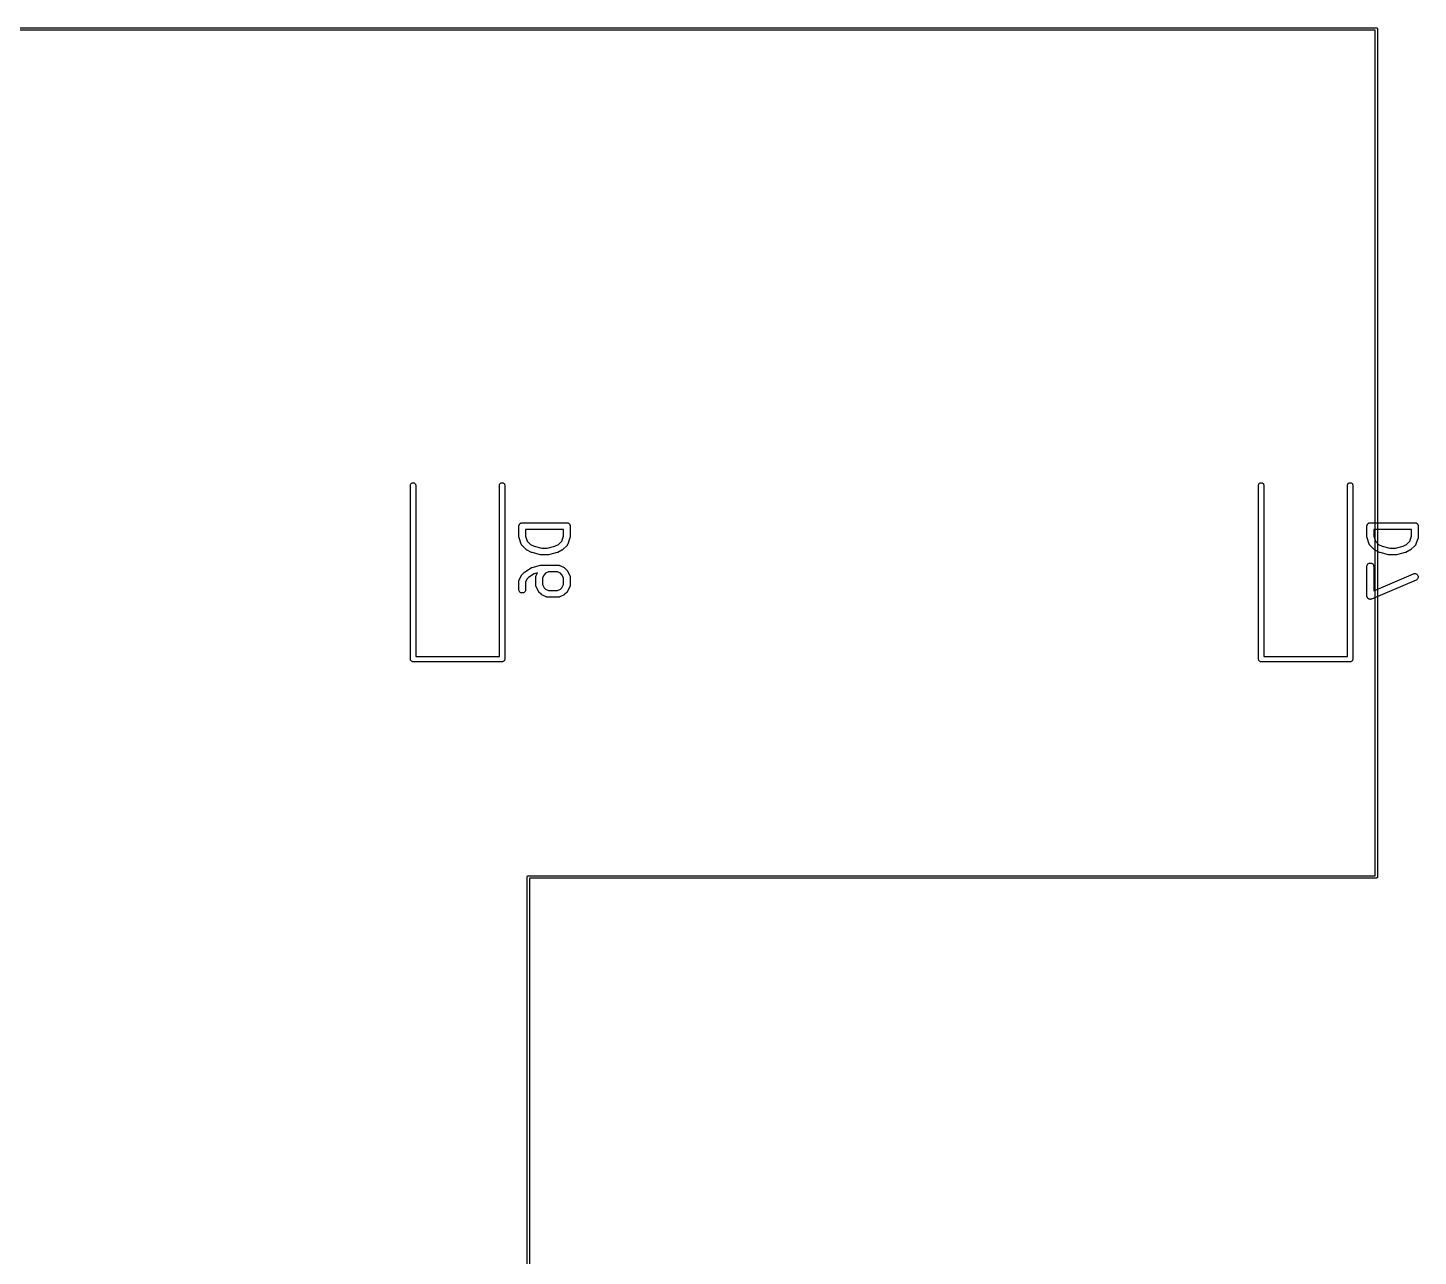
# Model space of a CAD drawing. Extents: x 74 to 208, y -150 to -40.
# Drawn here: x 176.88 to 208.11, y -67.26 to -39.66 of the extents above; entities that cross this region are included whole.
import ezdxf

# ---------------------------------------------------------------- set-up
doc = ezdxf.new("R2010")
doc.units = 0
doc.layers.add('BLACK', color=7, linetype='CONTINUOUS')

msp = doc.modelspace()

# ---------------------------------------------------------------- linework, layer by layer
at = {"layer": 'BLACK', "linetype": 'CONTINUOUS'}
for p, q in [((73.82, -39.6625), (207.168, -39.6625)), ((207.168, -39.6625), (207.169, -39.6624)), ((207.169, -39.6624), (207.17, -39.6625)), ((207.17, -39.6625), (207.17, -39.6625)), ((207.17, -39.6625), (207.174, -39.6629)), ((207.174, -39.6629), (207.178, -39.6643)), ((207.178, -39.6643), (207.183, -39.6666)), ((207.144, -39.7125), (73.8437, -39.7125)), ((207.144, -58.7125), (207.144, -39.7125)), ((207.183, -39.6666), (207.187, -39.6697)), ((207.187, -39.6697), (207.19, -39.6735)), ((207.19, -39.6735), (207.192, -39.6779)), ((207.192, -39.6779), (207.193, -39.6826)), ((207.193, -39.6826), (207.194, -39.6875)), ((207.194, -39.6875), (207.194, -39.6887)), ((207.194, -39.6887), (207.194, -58.7363)), ((185.471, -49.9408), (185.472, -49.932)), ((185.471, -53.8408), (185.471, -49.9408)), ((185.472, -49.932), (185.476, -49.9207)), ((185.476, -49.9207), (185.481, -49.9103)), ((185.481, -49.9103), (185.489, -49.9011)), ((185.489, -49.9011), (185.498, -49.8936)), ((185.498, -49.8936), (185.508, -49.888)), ((185.508, -49.888), (185.519, -49.8846)), ((185.519, -49.8846), (185.531, -49.8835)), ((185.531, -49.8835), (185.543, -49.8846)), ((185.543, -49.8846), (185.554, -49.888)), ((185.554, -49.888), (185.565, -49.8936)), ((185.565, -49.8936), (185.574, -49.9011)), ((185.574, -49.9011), (185.581, -49.9103)), ((185.581, -49.9103), (185.587, -49.9207)), ((185.587, -49.9207), (185.59, -49.932)), ((185.59, -49.932), (185.591, -49.9408)), ((185.591, -49.9408), (185.591, -53.7837)), ((187.471, -49.9408), (187.472, -49.932)), ((187.471, -53.7837), (187.471, -49.9408)), ((187.472, -49.932), (187.476, -49.9207)), ((187.476, -49.9207), (187.481, -49.9103)), ((187.481, -49.9103), (187.489, -49.9011)), ((187.489, -49.9011), (187.498, -49.8936)), ((187.498, -49.8936), (187.508, -49.888)), ((187.508, -49.888), (187.519, -49.8846)), ((187.519, -49.8846), (187.531, -49.8835)), ((187.531, -49.8835), (187.543, -49.8846)), ((187.543, -49.8846), (187.554, -49.888)), ((187.554, -49.888), (187.565, -49.8936)), ((187.565, -49.8936), (187.574, -49.9011)), ((187.574, -49.9011), (187.581, -49.9103)), ((187.581, -49.9103), (187.587, -49.9207)), ((187.587, -49.9207), (187.59, -49.932)), ((187.59, -49.932), (187.591, -49.9408)), ((187.591, -49.9408), (187.591, -53.8408)), ((204.521, -49.9408), (204.522, -49.932)), ((204.521, -53.8408), (204.521, -49.9408)), ((204.522, -49.932), (204.526, -49.9207)), ((204.526, -49.9207), (204.531, -49.9103)), ((204.531, -49.9103), (204.539, -49.9011)), ((204.539, -49.9011), (204.548, -49.8936)), ((204.548, -49.8936), (204.558, -49.888)), ((204.558, -49.888), (204.569, -49.8846)), ((204.569, -49.8846), (204.581, -49.8835)), ((204.581, -49.8835), (204.593, -49.8846)), ((204.593, -49.8846), (204.604, -49.888)), ((204.604, -49.888), (204.615, -49.8936)), ((204.615, -49.8936), (204.624, -49.9011)), ((204.624, -49.9011), (204.631, -49.9103)), ((204.631, -49.9103), (204.637, -49.9207)), ((204.637, -49.9207), (204.64, -49.932)), ((204.64, -49.932), (204.641, -49.9408)), ((204.641, -49.9408), (204.641, -53.7837)), ((206.521, -49.9408), (206.522, -49.932)), ((206.521, -53.7837), (206.521, -49.9408)), ((206.522, -49.932), (206.526, -49.9207)), ((206.526, -49.9207), (206.531, -49.9103)), ((206.531, -49.9103), (206.539, -49.9011)), ((206.539, -49.9011), (206.548, -49.8936)), ((206.548, -49.8936), (206.558, -49.888)), ((206.558, -49.888), (206.569, -49.8846)), ((206.569, -49.8846), (206.581, -49.8835)), ((206.581, -49.8835), (206.593, -49.8846)), ((206.593, -49.8846), (206.604, -49.888)), ((206.604, -49.888), (206.615, -49.8936)), ((206.615, -49.8936), (206.624, -49.9011)), ((206.624, -49.9011), (206.631, -49.9103)), ((206.631, -49.9103), (206.637, -49.9207)), ((206.637, -49.9207), (206.64, -49.932)), ((206.64, -49.932), (206.641, -49.9408)), ((206.641, -49.9408), (206.641, -53.8408)), ((187.909, -50.8476), (187.91, -50.8406)), ((187.909, -50.8546), (187.909, -50.8476)), ((187.909, -50.8551), (187.909, -50.8546)), ((187.909, -50.8557), (187.909, -50.8551)), ((187.909, -50.8551), (187.909, -50.8551)), ((187.909, -50.8551), (187.909, -50.8551)), ((187.909, -51.0938), (187.909, -50.8557)), ((187.91, -50.8401), (187.912, -50.8334)), ((187.91, -50.8403), (187.91, -50.8401)), ((187.91, -50.8406), (187.91, -50.8403)), ((187.912, -50.8334), (187.914, -50.8266)), ((187.914, -50.8266), (187.915, -50.8264)), ((187.915, -50.8261), (187.918, -50.8199)), ((187.915, -50.8264), (187.915, -50.8261)), ((187.918, -50.8199), (187.921, -50.8137)), ((187.921, -50.8137), (187.922, -50.8135)), ((187.922, -50.8133), (187.926, -50.8079)), ((187.922, -50.8135), (187.922, -50.8133)), ((187.926, -50.8079), (187.931, -50.8024)), ((187.931, -50.8021), (187.937, -50.7977)), ((187.931, -50.8023), (187.931, -50.8021)), ((187.931, -50.8024), (187.931, -50.8023)), ((187.937, -50.7977), (187.942, -50.7932)), ((187.942, -50.7931), (187.943, -50.7929)), ((187.942, -50.7932), (187.942, -50.7931)), ((187.943, -50.7929), (187.949, -50.7896)), ((187.949, -50.7896), (187.955, -50.7863)), ((187.955, -50.7862), (187.956, -50.7861)), ((187.955, -50.7863), (187.955, -50.7862)), ((187.956, -50.7861), (187.962, -50.7841)), ((187.962, -50.7841), (187.969, -50.7821)), ((187.969, -50.7821), (187.97, -50.782)), ((187.969, -50.7821), (187.969, -50.7821)), ((187.97, -50.782), (187.977, -50.7813)), ((187.977, -50.7813), (187.984, -50.7807)), ((187.984, -50.7807), (188.984, -50.7807)), ((188.984, -50.7807), (188.984, -50.7807)), ((188.984, -50.7807), (188.984, -50.7807)), ((188.984, -50.7807), (188.985, -50.7807)), ((188.984, -50.7807), (188.984, -50.7807)), ((188.985, -50.7807), (188.992, -50.7815)), ((188.992, -50.7815), (188.999, -50.7822)), ((188.999, -50.7822), (188.999, -50.7823)), ((188.999, -50.7823), (188.999, -50.7823)), ((188.999, -50.7823), (189.006, -50.7844)), ((189.006, -50.7844), (189.013, -50.7865)), ((189.013, -50.7865), (189.013, -50.7866)), ((189.013, -50.7866), (189.013, -50.7867)), ((189.013, -50.7867), (189.019, -50.7901)), ((189.019, -50.7901), (189.026, -50.7935)), ((189.026, -50.7935), (189.026, -50.7936)), ((189.026, -50.7936), (189.026, -50.7938)), ((189.026, -50.7938), (189.031, -50.7983)), ((189.031, -50.7983), (189.037, -50.8028)), ((189.037, -50.8028), (189.037, -50.803)), ((189.037, -50.803), (189.037, -50.8032)), ((189.037, -50.8032), (189.042, -50.8086)), ((189.042, -50.8086), (189.046, -50.8141)), ((189.046, -50.8141), (189.046, -50.8144)), ((189.046, -50.8144), (189.046, -50.8146)), ((189.046, -50.8146), (189.05, -50.8208)), ((189.05, -50.8208), (189.053, -50.8271)), ((189.053, -50.8271), (189.053, -50.8273)), ((189.053, -50.8273), (189.053, -50.8276)), ((189.053, -50.8276), (189.055, -50.8343)), ((189.055, -50.8343), (189.057, -50.8411)), ((189.057, -50.8411), (189.057, -50.8413)), ((189.057, -50.8413), (189.057, -50.8416)), ((189.057, -50.8416), (189.058, -50.8486)), ((189.058, -50.8486), (189.059, -50.8557)), ((189.059, -50.8557), (189.059, -51.0938)), ((206.959, -50.8476), (206.96, -50.8406)), ((206.959, -50.8546), (206.959, -50.8476)), ((206.959, -50.8551), (206.959, -50.8546)), ((206.959, -50.8557), (206.959, -50.8551)), ((206.959, -50.8551), (206.959, -50.8551)), ((206.959, -50.8551), (206.959, -50.8551)), ((206.959, -51.0938), (206.959, -50.8557)), ((206.96, -50.8401), (206.962, -50.8334)), ((206.96, -50.8403), (206.96, -50.8401)), ((206.96, -50.8406), (206.96, -50.8403)), ((206.962, -50.8334), (206.964, -50.8266)), ((206.964, -50.8266), (206.965, -50.8264)), ((206.965, -50.8261), (206.968, -50.8199)), ((206.965, -50.8264), (206.965, -50.8261)), ((206.968, -50.8199), (206.971, -50.8137)), ((206.971, -50.8137), (206.972, -50.8135)), ((206.972, -50.8133), (206.976, -50.8079)), ((206.972, -50.8135), (206.972, -50.8133)), ((206.976, -50.8079), (206.981, -50.8024)), ((206.981, -50.8021), (206.987, -50.7977)), ((206.981, -50.8023), (206.981, -50.8021)), ((206.981, -50.8024), (206.981, -50.8023)), ((206.987, -50.7977), (206.992, -50.7932)), ((206.992, -50.7931), (206.993, -50.7929)), ((206.992, -50.7932), (206.992, -50.7931)), ((206.993, -50.7929), (206.999, -50.7896)), ((206.999, -50.7896), (207.005, -50.7863)), ((207.005, -50.7862), (207.006, -50.7861)), ((207.005, -50.7863), (207.005, -50.7862)), ((207.006, -50.7861), (207.012, -50.7841)), ((207.012, -50.7841), (207.019, -50.7821)), ((207.019, -50.7821), (207.02, -50.782)), ((207.019, -50.7821), (207.019, -50.7821)), ((207.02, -50.782), (207.027, -50.7813)), ((207.027, -50.7813), (207.034, -50.7807)), ((207.034, -50.7807), (208.034, -50.7807)), ((208.034, -50.7807), (208.034, -50.7807)), ((208.034, -50.7807), (208.034, -50.7807)), ((208.034, -50.7807), (208.035, -50.7807)), ((208.034, -50.7807), (208.034, -50.7807)), ((208.035, -50.7807), (208.042, -50.7815)), ((208.042, -50.7815), (208.049, -50.7822)), ((208.049, -50.7822), (208.049, -50.7823)), ((208.049, -50.7823), (208.049, -50.7823)), ((208.049, -50.7823), (208.056, -50.7844)), ((208.056, -50.7844), (208.063, -50.7865)), ((208.063, -50.7865), (208.063, -50.7866)), ((208.063, -50.7866), (208.063, -50.7867)), ((208.063, -50.7867), (208.069, -50.7901)), ((208.069, -50.7901), (208.076, -50.7935)), ((208.076, -50.7935), (208.076, -50.7936)), ((208.076, -50.7936), (208.076, -50.7938)), ((208.076, -50.7938), (208.081, -50.7983)), ((208.081, -50.7983), (208.087, -50.8028)), ((208.087, -50.8028), (208.087, -50.803)), ((208.087, -50.803), (208.087, -50.8032)), ((208.087, -50.8032), (208.092, -50.8086)), ((208.092, -50.8086), (208.096, -50.8141)), ((208.096, -50.8141), (208.096, -50.8144)), ((208.096, -50.8144), (208.096, -50.8146)), ((208.096, -50.8146), (208.1, -50.8208)), ((208.1, -50.8208), (208.103, -50.8271)), ((208.103, -50.8271), (208.103, -50.8273)), ((208.103, -50.8273), (208.103, -50.8276)), ((208.103, -50.8276), (208.105, -50.8343)), ((208.105, -50.8343), (208.107, -50.8411)), ((208.107, -50.8411), (208.107, -50.8413)), ((208.107, -50.8413), (208.107, -50.8416)), ((208.107, -50.8416), (208.108, -50.8486)), ((208.108, -50.8486), (208.109, -50.8557)), ((208.109, -50.8557), (208.109, -51.0938)), ((187.909, -51.0979), (187.909, -51.0938)), ((187.909, -51.1022), (187.909, -51.0979)), ((187.91, -51.1052), (187.909, -51.1022)), ((187.91, -51.1083), (187.91, -51.1052)), ((187.911, -51.1123), (187.91, -51.1083)), ((187.912, -51.1165), (187.911, -51.1123)), ((187.912, -51.1175), (187.912, -51.1165)), ((187.96, -51.2603), (187.912, -51.1175)), ((188.059, -50.9307), (188.059, -51.0816)), ((188.909, -50.9307), (188.059, -50.9307)), ((188.059, -51.0816), (188.097, -51.1961)), ((188.097, -51.1961), (188.171, -51.2702)), ((188.796, -51.2702), (188.87, -51.1961)), ((188.87, -51.1961), (188.909, -51.0816)), ((188.909, -51.0816), (188.909, -50.9307)), ((189.055, -51.1175), (189.007, -51.2603)), ((189.056, -51.1134), (189.055, -51.1175)), ((189.057, -51.1093), (189.056, -51.1134)), ((189.058, -51.1032), (189.057, -51.1062)), ((189.057, -51.1062), (189.057, -51.1093)), ((189.059, -51.0948), (189.058, -51.099)), ((189.058, -51.099), (189.058, -51.1032)), ((189.059, -51.0938), (189.059, -51.0948)), ((206.959, -51.0979), (206.959, -51.0938)), ((206.959, -51.1022), (206.959, -51.0979)), ((206.96, -51.1052), (206.959, -51.1022)), ((206.96, -51.1083), (206.96, -51.1052)), ((206.961, -51.1123), (206.96, -51.1083)), ((206.962, -51.1165), (206.961, -51.1123)), ((206.962, -51.1175), (206.962, -51.1165)), ((207.01, -51.2603), (206.962, -51.1175)), ((207.109, -50.9307), (207.109, -51.0816)), ((207.959, -50.9307), (207.109, -50.9307)), ((207.109, -51.0816), (207.147, -51.1961)), ((207.147, -51.1961), (207.221, -51.2702)), ((207.846, -51.2702), (207.92, -51.1961)), ((207.92, -51.1961), (207.959, -51.0816)), ((207.959, -51.0816), (207.959, -50.9307)), ((208.105, -51.1175), (208.057, -51.2603)), ((208.106, -51.1134), (208.105, -51.1175)), ((208.107, -51.1093), (208.106, -51.1134)), ((208.108, -51.1032), (208.107, -51.1062)), ((208.107, -51.1062), (208.107, -51.1093)), ((208.109, -51.0948), (208.108, -51.099)), ((208.108, -51.099), (208.108, -51.1032)), ((208.109, -51.0938), (208.109, -51.0948)), ((187.961, -51.2623), (187.96, -51.2603)), ((187.962, -51.2645), (187.961, -51.2623)), ((187.964, -51.269), (187.962, -51.2645)), ((187.966, -51.2737), (187.964, -51.269)), ((187.967, -51.2755), (187.966, -51.2737)), ((187.968, -51.2775), (187.967, -51.2755)), ((187.972, -51.2815), (187.968, -51.2775)), ((187.975, -51.2856), (187.972, -51.2815)), ((187.976, -51.2872), (187.975, -51.2856)), ((187.977, -51.2889), (187.976, -51.2872)), ((187.978, -51.2896), (187.977, -51.2889)), ((188.073, -51.3849), (187.978, -51.2896)), ((188.077, -51.3876), (188.073, -51.3849)), ((188.08, -51.3905), (188.077, -51.3876)), ((188.082, -51.3922), (188.08, -51.3905)), ((188.085, -51.3942), (188.082, -51.3922)), ((188.088, -51.3962), (188.085, -51.3942)), ((188.092, -51.3985), (188.088, -51.3962)), ((188.093, -51.3989), (188.092, -51.3985)), ((188.188, -51.4465), (188.093, -51.3989)), ((188.171, -51.2702), (188.248, -51.3087)), ((188.189, -51.4467), (188.188, -51.4465)), ((188.189, -51.4469), (188.189, -51.4467)), ((188.195, -51.4493), (188.189, -51.4469)), ((188.202, -51.4518), (188.195, -51.4493)), ((188.203, -51.452), (188.202, -51.4518)), ((188.202, -51.4518), (188.202, -51.4518)), ((188.204, -51.4522), (188.203, -51.452)), ((188.394, -51.4998), (188.204, -51.4522)), ((188.248, -51.3087), (188.421, -51.3521)), ((188.395, -51.5), (188.394, -51.4998)), ((188.397, -51.5004), (188.395, -51.5)), ((188.403, -51.5011), (188.397, -51.5004)), ((188.408, -51.502), (188.403, -51.5011)), ((188.41, -51.5019), (188.408, -51.502)), ((188.411, -51.5021), (188.41, -51.5019)), ((188.412, -51.5021), (188.411, -51.5021)), ((188.555, -51.5021), (188.412, -51.5021)), ((188.421, -51.3521), (188.546, -51.3521)), ((188.546, -51.3521), (188.719, -51.3087)), ((188.556, -51.502), (188.555, -51.5021)), ((188.558, -51.502), (188.556, -51.502)), ((188.564, -51.5012), (188.558, -51.502)), ((188.57, -51.5007), (188.564, -51.5012)), ((188.571, -51.5003), (188.57, -51.5007)), ((188.572, -51.5001), (188.571, -51.5003)), ((188.573, -51.4998), (188.572, -51.5001)), ((188.764, -51.4522), (188.573, -51.4998)), ((188.719, -51.3087), (188.796, -51.2702)), ((188.771, -51.4497), (188.764, -51.4521)), ((188.764, -51.4521), (188.764, -51.4521)), ((188.764, -51.4521), (188.764, -51.4522)), ((188.778, -51.4473), (188.771, -51.4497)), ((188.779, -51.4465), (188.778, -51.447)), ((188.778, -51.447), (188.778, -51.4471)), ((188.778, -51.4471), (188.778, -51.4473)), ((188.874, -51.3989), (188.779, -51.4465)), ((188.878, -51.3967), (188.874, -51.3989)), ((188.882, -51.3947), (188.878, -51.3967)), ((188.884, -51.3928), (188.882, -51.3947)), ((188.887, -51.3911), (188.884, -51.3928)), ((188.89, -51.3882), (188.887, -51.3911)), ((188.893, -51.3856), (188.89, -51.3882)), ((188.894, -51.3849), (188.893, -51.3856)), ((188.989, -51.2896), (188.894, -51.3849)), ((188.99, -51.2879), (188.989, -51.2896)), ((188.992, -51.2864), (188.99, -51.2879)), ((188.995, -51.2823), (188.992, -51.2864)), ((188.998, -51.2783), (188.995, -51.2823)), ((188.999, -51.2764), (188.998, -51.2783)), ((189.001, -51.2746), (188.999, -51.2764)), ((189.003, -51.2699), (189.001, -51.2746)), ((189.005, -51.2654), (189.003, -51.2699)), ((189.006, -51.2633), (189.005, -51.2654)), ((189.007, -51.2613), (189.006, -51.2633)), ((189.007, -51.2603), (189.007, -51.2613)), ((207.011, -51.2623), (207.01, -51.2603)), ((207.012, -51.2645), (207.011, -51.2623)), ((207.014, -51.269), (207.012, -51.2645)), ((207.016, -51.2737), (207.014, -51.269)), ((207.017, -51.2755), (207.016, -51.2737)), ((207.018, -51.2775), (207.017, -51.2755)), ((207.022, -51.2815), (207.018, -51.2775)), ((207.025, -51.2856), (207.022, -51.2815)), ((207.026, -51.2872), (207.025, -51.2856)), ((207.027, -51.2889), (207.026, -51.2872)), ((207.028, -51.2896), (207.027, -51.2889)), ((207.123, -51.3849), (207.028, -51.2896)), ((207.127, -51.3876), (207.123, -51.3849)), ((207.13, -51.3905), (207.127, -51.3876)), ((207.132, -51.3922), (207.13, -51.3905)), ((207.135, -51.3942), (207.132, -51.3922)), ((207.138, -51.3962), (207.135, -51.3942)), ((207.142, -51.3985), (207.138, -51.3962)), ((207.143, -51.3989), (207.142, -51.3985)), ((207.238, -51.4465), (207.143, -51.3989)), ((207.221, -51.2702), (207.298, -51.3087)), ((207.239, -51.4467), (207.238, -51.4465)), ((207.239, -51.4469), (207.239, -51.4467)), ((207.245, -51.4493), (207.239, -51.4469)), ((207.252, -51.4518), (207.245, -51.4493)), ((207.253, -51.452), (207.252, -51.4518)), ((207.252, -51.4518), (207.252, -51.4518)), ((207.254, -51.4522), (207.253, -51.452)), ((207.444, -51.4998), (207.254, -51.4522)), ((207.298, -51.3087), (207.471, -51.3521)), ((207.445, -51.5), (207.444, -51.4998)), ((207.447, -51.5004), (207.445, -51.5)), ((207.453, -51.5011), (207.447, -51.5004)), ((207.458, -51.502), (207.453, -51.5011)), ((207.46, -51.5019), (207.458, -51.502)), ((207.461, -51.5021), (207.46, -51.5019)), ((207.462, -51.5021), (207.461, -51.5021)), ((207.605, -51.5021), (207.462, -51.5021)), ((207.471, -51.3521), (207.596, -51.3521)), ((207.596, -51.3521), (207.769, -51.3087)), ((207.606, -51.502), (207.605, -51.5021)), ((207.608, -51.502), (207.606, -51.502)), ((207.614, -51.5012), (207.608, -51.502)), ((207.62, -51.5007), (207.614, -51.5012)), ((207.621, -51.5003), (207.62, -51.5007)), ((207.622, -51.5001), (207.621, -51.5003)), ((207.623, -51.4998), (207.622, -51.5001)), ((207.814, -51.4522), (207.623, -51.4998)), ((207.769, -51.3087), (207.846, -51.2702)), ((207.821, -51.4497), (207.814, -51.4521)), ((207.814, -51.4521), (207.814, -51.4521)), ((207.814, -51.4521), (207.814, -51.4522)), ((207.828, -51.4473), (207.821, -51.4497)), ((207.829, -51.4465), (207.828, -51.447)), ((207.828, -51.447), (207.828, -51.4471)), ((207.828, -51.4471), (207.828, -51.4473)), ((207.924, -51.3989), (207.829, -51.4465)), ((207.928, -51.3967), (207.924, -51.3989)), ((207.932, -51.3947), (207.928, -51.3967)), ((207.934, -51.3928), (207.932, -51.3947)), ((207.937, -51.3911), (207.934, -51.3928)), ((207.94, -51.3882), (207.937, -51.3911)), ((207.943, -51.3856), (207.94, -51.3882)), ((207.944, -51.3849), (207.943, -51.3856)), ((208.039, -51.2896), (207.944, -51.3849)), ((208.04, -51.2879), (208.039, -51.2896)), ((208.042, -51.2864), (208.04, -51.2879)), ((208.045, -51.2823), (208.042, -51.2864)), ((208.048, -51.2783), (208.045, -51.2823)), ((208.049, -51.2764), (208.048, -51.2783)), ((208.051, -51.2746), (208.049, -51.2764)), ((208.053, -51.2699), (208.051, -51.2746)), ((208.055, -51.2654), (208.053, -51.2699)), ((208.056, -51.2633), (208.055, -51.2654)), ((208.057, -51.2613), (208.056, -51.2633)), ((208.057, -51.2603), (208.057, -51.2613)), ((188.037, -51.8885), (188.18, -51.7933)), ((188.18, -51.7933), (188.181, -51.7927)), ((188.181, -51.7927), (188.185, -51.7904)), ((188.185, -51.7904), (188.19, -51.7878)), ((188.19, -51.7878), (188.192, -51.787)), ((188.192, -51.787), (188.194, -51.786)), ((188.194, -51.786), (188.199, -51.7846)), ((188.199, -51.7846), (188.204, -51.7829)), ((188.204, -51.7829), (188.394, -51.7353)), ((188.394, -51.7353), (188.395, -51.735)), ((188.395, -51.735), (188.396, -51.7348)), ((188.396, -51.7348), (188.398, -51.7345)), ((188.398, -51.7345), (188.404, -51.7339)), ((188.404, -51.7339), (188.41, -51.7331)), ((188.41, -51.7331), (188.411, -51.7332)), ((188.411, -51.7332), (188.412, -51.733)), ((188.412, -51.733), (188.793, -51.733)), ((188.793, -51.733), (188.794, -51.733)), ((188.794, -51.733), (188.796, -51.7333)), ((188.796, -51.7333), (188.799, -51.7332)), ((188.799, -51.7332), (188.804, -51.7341)), ((188.804, -51.7341), (188.809, -51.7347)), ((188.809, -51.7347), (188.811, -51.7353)), ((188.811, -51.7353), (188.813, -51.7357)), ((188.813, -51.7357), (188.818, -51.7376)), ((188.818, -51.7376), (188.823, -51.7391)), ((188.823, -51.7391), (188.825, -51.7402)), ((188.825, -51.7402), (188.827, -51.741)), ((188.827, -51.741), (188.922, -51.7886)), ((188.922, -51.7886), (188.923, -51.789)), ((188.923, -51.789), (188.926, -51.7913)), ((188.926, -51.7913), (188.93, -51.7933)), ((188.93, -51.7933), (188.933, -51.7953)), ((188.933, -51.7953), (188.935, -51.797)), ((188.935, -51.797), (188.938, -51.7999)), ((188.938, -51.7999), (188.941, -51.8026)), ((188.941, -51.8026), (188.989, -51.8502)), ((206.959, -51.7594), (206.96, -51.7448)), ((206.959, -51.7604), (206.959, -51.7594)), ((206.959, -52.4271), (206.959, -51.7604)), ((206.96, -51.7448), (206.965, -51.7309)), ((206.965, -51.7309), (206.972, -51.718)), ((206.972, -51.718), (206.981, -51.7068)), ((206.981, -51.7068), (206.993, -51.6977)), ((206.993, -51.6977), (207.006, -51.6909)), ((207.006, -51.6909), (207.02, -51.6867)), ((207.02, -51.6867), (207.034, -51.6854)), ((207.034, -51.6854), (207.049, -51.6869)), ((207.049, -51.6869), (207.063, -51.6913)), ((207.063, -51.6913), (207.076, -51.6982)), ((207.076, -51.6982), (207.087, -51.7076)), ((207.087, -51.7076), (207.096, -51.7189)), ((207.096, -51.7189), (207.103, -51.7318)), ((207.103, -51.7318), (207.107, -51.7458)), ((207.107, -51.7458), (207.109, -51.7604)), ((207.109, -51.7604), (207.109, -52.3133)), ((187.909, -52.0883), (187.91, -52.0832)), ((187.909, -52.0905), (187.909, -52.0883)), ((187.909, -52.0927), (187.909, -52.0905)), ((187.909, -52.0938), (187.909, -52.0927)), ((187.909, -52.2842), (187.909, -52.0938)), ((187.91, -52.0782), (187.911, -52.0761)), ((187.91, -52.0832), (187.91, -52.0782)), ((187.911, -52.0739), (187.913, -52.0691)), ((187.911, -52.0761), (187.911, -52.0739)), ((187.913, -52.0691), (187.915, -52.0642)), ((187.915, -52.0642), (187.916, -52.0623)), ((187.916, -52.0623), (187.917, -52.0602)), ((187.917, -52.0602), (187.964, -51.965)), ((187.964, -51.965), (187.965, -51.964)), ((187.965, -51.964), (187.967, -51.9605)), ((187.967, -51.9605), (187.969, -51.9568)), ((187.969, -51.9568), (187.971, -51.9544)), ((187.971, -51.9544), (187.973, -51.9518)), ((187.973, -51.9518), (187.976, -51.9487)), ((187.976, -51.9487), (187.978, -51.9455)), ((187.978, -51.9455), (188.026, -51.8979)), ((188.026, -51.8977), (188.027, -51.8971)), ((188.026, -51.8978), (188.026, -51.8977)), ((188.026, -51.8979), (188.026, -51.8978)), ((188.026, -51.8978), (188.026, -51.8978)), ((188.027, -51.8971), (188.032, -51.8929)), ((188.032, -51.8929), (188.037, -51.8885)), ((188.093, -52.0429), (188.059, -52.1115)), ((188.059, -52.1115), (188.059, -52.2842)), ((188.127, -52.0092), (188.093, -52.0429)), ((188.253, -51.9253), (188.127, -52.0092)), ((188.327, -51.9067), (188.253, -51.9253)), ((188.29, -51.9931), (188.291, -51.988)), ((188.29, -51.9953), (188.29, -51.9931)), ((188.29, -51.9975), (188.29, -51.9953)), ((188.29, -51.9985), (188.29, -51.9975)), ((188.29, -52.189), (188.29, -51.9985)), ((188.291, -51.9829), (188.292, -51.9808)), ((188.291, -51.988), (188.291, -51.9829)), ((188.292, -51.9786), (188.294, -51.9738)), ((188.292, -51.9808), (188.292, -51.9786)), ((188.294, -51.9738), (188.296, -51.969)), ((188.296, -51.969), (188.297, -51.967)), ((188.297, -51.967), (188.298, -51.965)), ((188.298, -51.965), (188.327, -51.9067)), ((188.474, -51.9477), (188.44, -52.0162)), ((188.44, -52.0162), (188.44, -52.1713)), ((188.504, -51.9173), (188.474, -51.9477)), ((188.573, -51.883), (188.504, -51.9173)), ((188.775, -51.883), (188.573, -51.883)), ((188.844, -51.9173), (188.775, -51.883)), ((188.874, -51.9477), (188.844, -51.9173)), ((188.909, -52.0162), (188.874, -51.9477)), ((188.909, -52.1713), (188.909, -52.0162)), ((188.989, -51.8502), (188.99, -51.851)), ((188.99, -51.851), (188.992, -51.8543)), ((188.992, -51.8543), (188.995, -51.8573)), ((188.995, -51.8573), (188.997, -51.86)), ((188.997, -51.86), (188.999, -51.8624)), ((188.999, -51.8624), (189.001, -51.8662)), ((189.001, -51.8662), (189.003, -51.8697)), ((189.003, -51.8697), (189.051, -51.965)), ((189.051, -51.965), (189.051, -51.9659)), ((189.051, -51.9659), (189.052, -51.968)), ((189.052, -51.968), (189.053, -51.9699)), ((189.053, -51.9699), (189.054, -51.9748)), ((189.054, -51.9748), (189.056, -51.9796)), ((189.056, -51.9796), (189.057, -51.9818)), ((189.057, -51.9818), (189.057, -51.9839)), ((189.057, -51.9839), (189.058, -51.989)), ((189.058, -51.989), (189.059, -51.9941)), ((189.059, -51.9941), (189.058, -51.9963)), ((189.058, -51.9963), (189.059, -51.9985)), ((189.059, -51.9985), (189.059, -52.189)), ((208.063, -52.0674), (207.063, -52.496)), ((207.109, -52.3133), (208.004, -51.9296)), ((208.004, -51.9296), (208.005, -51.9292)), ((208.005, -51.9292), (208.019, -51.9249)), ((208.019, -51.9249), (208.034, -51.9235)), ((208.034, -51.9235), (208.048, -51.9249)), ((208.048, -51.9249), (208.062, -51.9292)), ((208.062, -51.9292), (208.075, -51.936)), ((208.076, -52.0604), (208.063, -52.0674)), ((208.075, -51.936), (208.086, -51.9453)), ((208.087, -52.051), (208.076, -52.0604)), ((208.086, -51.9453), (208.096, -51.9566)), ((208.096, -52.0396), (208.087, -52.051)), ((208.096, -51.9566), (208.103, -51.9694)), ((208.103, -52.0266), (208.096, -52.0396)), ((208.103, -51.9694), (208.107, -51.9834)), ((208.107, -52.0126), (208.103, -52.0266)), ((208.107, -51.9834), (208.109, -51.998)), ((208.109, -51.998), (208.107, -52.0126)), ((187.91, -52.2988), (187.909, -52.2842)), ((187.914, -52.3128), (187.91, -52.2988)), ((187.921, -52.3257), (187.914, -52.3128)), ((187.93, -52.3371), (187.921, -52.3257)), ((187.942, -52.3464), (187.93, -52.3371)), ((187.955, -52.3534), (187.942, -52.3464)), ((187.969, -52.3577), (187.955, -52.3534)), ((187.983, -52.3592), (187.969, -52.3577)), ((187.998, -52.3579), (187.983, -52.3592)), ((188.012, -52.3538), (187.998, -52.3579)), ((188.025, -52.347), (188.012, -52.3538)), ((188.036, -52.3378), (188.025, -52.347)), ((188.046, -52.3266), (188.036, -52.3378)), ((188.053, -52.3138), (188.046, -52.3266)), ((188.057, -52.2998), (188.053, -52.3138)), ((188.059, -52.2853), (188.057, -52.2998)), ((188.059, -52.2842), (188.059, -52.2853)), ((188.29, -52.1912), (188.29, -52.189)), ((188.29, -52.1934), (188.29, -52.1912)), ((188.291, -52.1984), (188.29, -52.1934)), ((188.291, -52.2036), (188.291, -52.1984)), ((188.292, -52.2057), (188.291, -52.2036)), ((188.292, -52.2078), (188.292, -52.2057)), ((188.294, -52.2127), (188.292, -52.2078)), ((188.295, -52.2176), (188.294, -52.2127)), ((188.296, -52.2195), (188.295, -52.2176)), ((188.297, -52.2216), (188.296, -52.2195)), ((188.298, -52.2225), (188.297, -52.2216)), ((188.345, -52.3178), (188.298, -52.2225)), ((188.347, -52.3213), (188.345, -52.3178)), ((188.349, -52.3251), (188.347, -52.3213)), ((188.351, -52.3275), (188.349, -52.3251)), ((188.353, -52.3302), (188.351, -52.3275)), ((188.356, -52.3332), (188.353, -52.3302)), ((188.358, -52.3365), (188.356, -52.3332)), ((188.359, -52.3373), (188.358, -52.3365)), ((188.407, -52.3849), (188.359, -52.3373)), ((188.41, -52.3876), (188.407, -52.3849)), ((188.413, -52.3905), (188.41, -52.3876)), ((188.416, -52.3922), (188.413, -52.3905)), ((188.418, -52.3942), (188.416, -52.3922)), ((188.422, -52.3962), (188.418, -52.3942)), ((188.425, -52.3985), (188.422, -52.3962)), ((188.426, -52.3989), (188.425, -52.3985)), ((188.522, -52.4465), (188.426, -52.3989)), ((188.44, -52.1713), (188.474, -52.2398)), ((188.474, -52.2398), (188.504, -52.2702)), ((188.504, -52.2702), (188.573, -52.3045)), ((188.524, -52.4473), (188.522, -52.4465)), ((188.526, -52.4484), (188.524, -52.4473)), ((188.53, -52.4499), (188.526, -52.4484)), ((188.535, -52.4518), (188.53, -52.4499)), ((188.537, -52.4522), (188.535, -52.4518)), ((188.539, -52.4528), (188.537, -52.4522)), ((188.545, -52.4534), (188.539, -52.4528)), ((188.55, -52.4543), (188.545, -52.4534)), ((188.552, -52.4542), (188.55, -52.4543)), ((188.554, -52.4545), (188.552, -52.4542)), ((188.555, -52.4545), (188.554, -52.4545)), ((188.793, -52.4545), (188.555, -52.4545)), ((188.573, -52.3045), (188.775, -52.3045)), ((188.775, -52.3045), (188.844, -52.2702)), ((188.795, -52.4542), (188.793, -52.4545)), ((188.798, -52.4543), (188.795, -52.4542)), ((188.803, -52.4535), (188.798, -52.4543)), ((188.808, -52.453), (188.803, -52.4535)), ((188.81, -52.4524), (188.808, -52.453)), ((188.812, -52.4521), (188.81, -52.4524)), ((188.817, -52.4503), (188.812, -52.4521)), ((188.822, -52.4488), (188.817, -52.4503)), ((188.824, -52.4478), (188.822, -52.4488)), ((188.826, -52.447), (188.824, -52.4478)), ((188.827, -52.4465), (188.826, -52.447)), ((188.922, -52.3989), (188.827, -52.4465)), ((188.844, -52.2702), (188.874, -52.2398)), ((188.874, -52.2398), (188.909, -52.1713)), ((188.926, -52.3967), (188.922, -52.3989)), ((188.929, -52.3947), (188.926, -52.3967)), ((188.932, -52.3928), (188.929, -52.3947)), ((188.934, -52.3911), (188.932, -52.3928)), ((188.937, -52.3882), (188.934, -52.3911)), ((188.941, -52.3856), (188.937, -52.3882)), ((188.989, -52.3373), (188.941, -52.3849)), ((188.941, -52.3849), (188.941, -52.3856)), ((188.992, -52.334), (188.989, -52.3373)), ((188.995, -52.331), (188.992, -52.334)), ((188.996, -52.3284), (188.995, -52.331)), ((188.998, -52.3259), (188.996, -52.3284)), ((189, -52.3222), (188.998, -52.3259)), ((189.003, -52.3187), (189, -52.3222)), ((189.051, -52.2225), (189.003, -52.3178)), ((189.003, -52.3178), (189.003, -52.3187)), ((189.052, -52.2205), (189.051, -52.2225)), ((189.053, -52.2185), (189.052, -52.2205)), ((189.054, -52.2137), (189.053, -52.2185)), ((189.056, -52.2089), (189.054, -52.2137)), ((189.057, -52.2046), (189.056, -52.2067)), ((189.056, -52.2067), (189.056, -52.2089)), ((189.058, -52.1995), (189.057, -52.2046)), ((189.059, -52.19), (189.058, -52.1922)), ((189.058, -52.1922), (189.058, -52.1944)), ((189.058, -52.1944), (189.058, -52.1995)), ((189.059, -52.189), (189.059, -52.19)), ((206.959, -52.4273), (206.959, -52.4271)), ((206.959, -52.4276), (206.959, -52.4273)), ((206.959, -52.4346), (206.959, -52.4276)), ((206.96, -52.4417), (206.959, -52.4346)), ((206.96, -52.4419), (206.96, -52.4417)), ((206.96, -52.4422), (206.96, -52.4419)), ((206.962, -52.4488), (206.96, -52.4422)), ((206.964, -52.4557), (206.962, -52.4488)), ((206.964, -52.4559), (206.964, -52.4557)), ((206.964, -52.4561), (206.964, -52.4559)), ((206.968, -52.4624), (206.964, -52.4561)), ((206.971, -52.4686), (206.968, -52.4624)), ((206.971, -52.4688), (206.971, -52.4686)), ((206.971, -52.469), (206.971, -52.4688)), ((206.976, -52.4745), (206.971, -52.469)), ((206.98, -52.4799), (206.976, -52.4745)), ((206.981, -52.4801), (206.98, -52.4799)), ((206.981, -52.4803), (206.981, -52.4801)), ((206.986, -52.4847), (206.981, -52.4803)), ((206.992, -52.4893), (206.986, -52.4847)), ((206.992, -52.4894), (206.992, -52.4893)), ((206.992, -52.4896), (206.992, -52.4894)), ((206.998, -52.4928), (206.992, -52.4896)), ((207.005, -52.4962), (206.998, -52.4928)), ((207.005, -52.4963), (207.005, -52.4962)), ((207.005, -52.4964), (207.005, -52.4963)), ((207.012, -52.4985), (207.005, -52.4964)), ((207.019, -52.5006), (207.012, -52.4985)), ((207.019, -52.5007), (207.019, -52.5006)), ((207.019, -52.5006), (207.019, -52.5006)), ((207.026, -52.5014), (207.019, -52.5007)), ((207.033, -52.5021), (207.026, -52.5014)), ((207.034, -52.5021), (207.033, -52.5021)), ((207.033, -52.5021), (207.033, -52.5021)), ((207.041, -52.5014), (207.034, -52.5021)), ((207.048, -52.5008), (207.041, -52.5014)), ((207.055, -52.4986), (207.048, -52.5007)), ((207.048, -52.5007), (207.048, -52.5007)), ((207.048, -52.5007), (207.048, -52.5008)), ((207.062, -52.4966), (207.055, -52.4986)), ((207.063, -52.496), (207.062, -52.4964)), ((207.062, -52.4964), (207.062, -52.4965)), ((207.062, -52.4965), (207.062, -52.4966)), ((185.471, -53.8438), (185.471, -53.8408)), ((185.472, -53.8555), (185.471, -53.8438)), ((185.476, -53.8668), (185.472, -53.8555)), ((185.481, -53.8772), (185.476, -53.8668)), ((185.489, -53.8864), (185.481, -53.8772)), ((185.498, -53.8939), (185.489, -53.8864)), ((185.508, -53.8995), (185.498, -53.8939)), ((185.519, -53.9029), (185.508, -53.8995)), ((185.531, -53.904), (185.519, -53.9029)), ((185.534, -53.9037), (185.531, -53.904)), ((187.528, -53.9037), (185.534, -53.9037)), ((185.591, -53.7837), (187.471, -53.7837)), ((187.531, -53.904), (187.528, -53.9037)), ((187.534, -53.9037), (187.531, -53.904)), ((187.543, -53.9029), (187.534, -53.9037)), ((187.534, -53.9037), (187.534, -53.9037)), ((187.554, -53.8995), (187.543, -53.9029)), ((187.565, -53.8939), (187.554, -53.8995)), ((187.574, -53.8864), (187.565, -53.8939)), ((187.581, -53.8772), (187.574, -53.8864)), ((187.587, -53.8668), (187.581, -53.8772)), ((187.59, -53.8555), (187.587, -53.8668)), ((187.592, -53.8438), (187.59, -53.8555)), ((187.591, -53.8408), (187.592, -53.8438)), ((204.521, -53.8438), (204.521, -53.8408)), ((204.522, -53.8555), (204.521, -53.8438)), ((204.526, -53.8668), (204.522, -53.8555)), ((204.531, -53.8772), (204.526, -53.8668)), ((204.539, -53.8864), (204.531, -53.8772)), ((204.548, -53.8939), (204.539, -53.8864)), ((204.558, -53.8995), (204.548, -53.8939)), ((204.569, -53.9029), (204.558, -53.8995)), ((204.581, -53.904), (204.569, -53.9029)), ((204.584, -53.9037), (204.581, -53.904)), ((206.578, -53.9037), (204.584, -53.9037)), ((204.641, -53.7837), (206.521, -53.7837)), ((206.581, -53.904), (206.578, -53.9037)), ((206.584, -53.9037), (206.581, -53.904)), ((206.593, -53.9029), (206.584, -53.9037)), ((206.584, -53.9037), (206.584, -53.9037)), ((206.604, -53.8995), (206.593, -53.9029)), ((206.615, -53.8939), (206.604, -53.8995)), ((206.624, -53.8864), (206.615, -53.8939)), ((206.631, -53.8772), (206.624, -53.8864)), ((206.637, -53.8668), (206.631, -53.8772)), ((206.64, -53.8555), (206.637, -53.8668)), ((206.642, -53.8438), (206.64, -53.8555)), ((206.641, -53.8408), (206.642, -53.8438)), ((188.101, -58.7197), (188.105, -58.7166)), ((188.105, -58.7166), (188.109, -58.7143)), ((188.109, -58.7143), (188.114, -58.7129)), ((188.114, -58.7129), (188.118, -58.7125)), ((188.118, -58.7125), (188.119, -58.7124)), ((188.119, -58.7124), (188.12, -58.7125)), ((188.12, -58.7125), (207.144, -58.7125)), ((188.094, -58.7326), (188.096, -58.7279)), ((188.094, -58.7375), (188.094, -58.7326)), ((188.094, -58.7387), (188.094, -58.7375)), ((188.094, -115.882), (188.094, -58.7387)), ((188.096, -58.7279), (188.098, -58.7235)), ((188.098, -58.7235), (188.101, -58.7197)), ((207.168, -58.7625), (188.144, -58.7625)), ((188.144, -58.7625), (188.144, -115.887)), ((207.169, -58.7626), (207.168, -58.7625)), ((207.174, -58.7621), (207.169, -58.7626)), ((207.178, -58.7607), (207.174, -58.7621)), ((207.183, -58.7584), (207.178, -58.7607)), ((207.187, -58.7553), (207.183, -58.7584)), ((207.19, -58.7515), (207.187, -58.7553)), ((207.192, -58.7471), (207.19, -58.7515)), ((207.193, -58.7424), (207.192, -58.7471)), ((207.194, -58.7387), (207.193, -58.7424)), ((207.194, -58.7363), (207.194, -58.7375)), ((207.194, -58.7375), (207.194, -58.7387))]:
    msp.add_line(p, q, dxfattribs=at)

doc.saveas('drawing.dxf')
